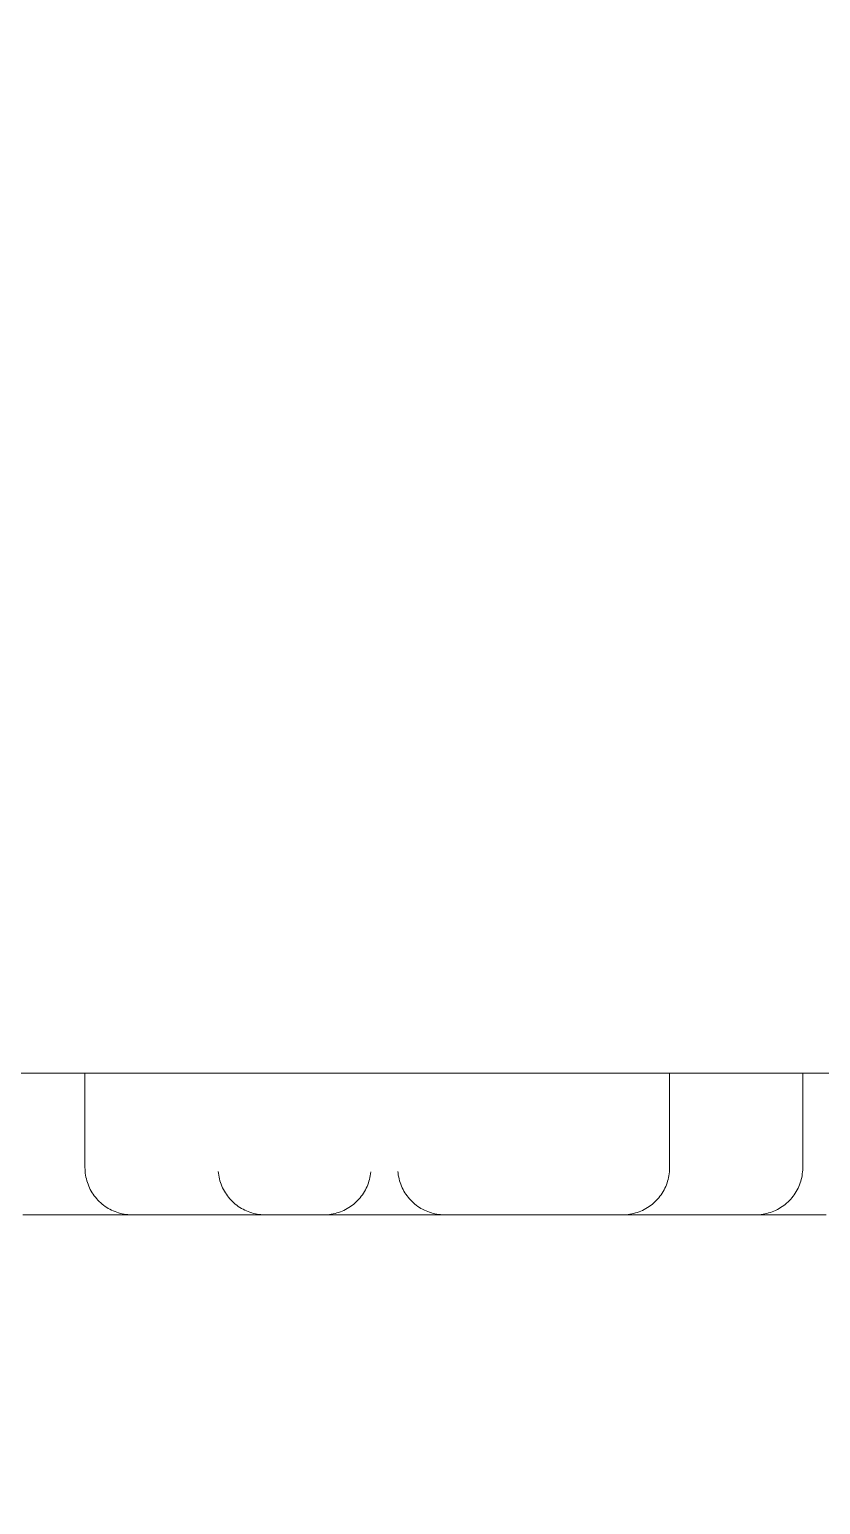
# Model space of a CAD drawing. Header units: metres. Extents: x 13415 to 21618, y 7657 to 10396.
# Drawn here: x 20241.494 to 20243.172, y 8014.333 to 8017.46 of the extents above; entities that cross this region are included whole.
import ezdxf

# ---------------------------------------------------------------- set-up
doc = ezdxf.new("R2010")
doc.units = ezdxf.units.M
doc.header["$LTSCALE"] = 0.2
doc.layers.add('02', color=2, linetype='Continuous')
doc.layers.add('A-GENM', color=2, linetype='Continuous', lineweight=9)

# ---------------------------------------------------------------- blocks, each defined once
blk = doc.blocks.new('chuv')
at = {"layer": 'A-GENM'}
for p, q in [((19987.4403, 7552.5926), (19988.2692, 7552.5926)), ((19987.7909, 7552.5926), (19987.7909, 7552.3926)), ((19987.7909, 7552.5926), (19987.7913, 7552.5926)), ((19988.0733, 7552.5926), (19988.0733, 7552.3926)), ((19988.0733, 7552.5926), (19989.0577, 7552.5926)), ((19989.0541, 7552.5926), (19989.8284, 7552.5926)), ((19989.0577, 7552.5926), (19989.1949, 7552.5926)), ((19989.3133, 7552.3926), (19989.3133, 7552.5926))]:
    blk.add_line(p, q, dxfattribs=at)
at = {"layer": 'A-GENM', "flags": 128}
for points in [[(19980.627, 7552.5926), (19981.4587, 7552.5926), (19982.2892, 7552.5926), (19983.117, 7552.5926), (19983.9408, 7552.5926), (19984.7593, 7552.5926), (19985.5712, 7552.5926), (19986.3752, 7552.5926), (19987.1699, 7552.5926), (19987.9543, 7552.5926), (19988.7269, 7552.5926), (19989.4865, 7552.5926), (19990.232, 7552.5926), (19990.9621, 7552.5926), (19991.6756, 7552.5926), (19992.3715, 7552.5926), (19993.0486, 7552.5926)], [(19987.8909, 7552.2926), (19987.8869, 7552.2926), (19987.8829, 7552.2929), (19987.8789, 7552.2933), (19987.875, 7552.2938), (19987.871, 7552.2946), (19987.8671, 7552.2954), (19987.8633, 7552.2965), (19987.8595, 7552.2976), (19987.8557, 7552.299), (19987.852, 7552.3005), (19987.8483, 7552.3021), (19987.8447, 7552.3039), (19987.8412, 7552.3058), (19987.8378, 7552.3078), (19987.8344, 7552.31), (19987.8312, 7552.3124), (19987.828, 7552.3148), (19987.825, 7552.3174), (19987.822, 7552.3201), (19987.8192, 7552.3229), (19987.8164, 7552.3258), (19987.8138, 7552.3289), (19987.8113, 7552.332), (19987.809, 7552.3352), (19987.8068, 7552.3385), (19987.8047, 7552.3419), (19987.8027, 7552.3454), (19987.8009, 7552.349), (19987.7992, 7552.3526), (19987.7977, 7552.3563), (19987.7963, 7552.3601), (19987.7951, 7552.3639), (19987.794, 7552.3678), (19987.7931, 7552.3716), (19987.7924, 7552.3756), (19987.7918, 7552.3795), (19987.7913, 7552.3835), (19987.791, 7552.3875), (19987.7909, 7552.3915), (19987.7909, 7552.3926)], [(19988.1733, 7552.2926), (19988.1693, 7552.2926), (19988.1653, 7552.2929), (19988.1613, 7552.2933), (19988.1573, 7552.2938), (19988.1534, 7552.2946), (19988.1495, 7552.2954), (19988.1456, 7552.2965), (19988.1418, 7552.2976), (19988.138, 7552.299), (19988.1343, 7552.3005), (19988.1307, 7552.3021), (19988.1271, 7552.3039), (19988.1236, 7552.3058), (19988.1202, 7552.3078), (19988.1168, 7552.31), (19988.1136, 7552.3124), (19988.1104, 7552.3148), (19988.1073, 7552.3174), (19988.1044, 7552.3201), (19988.1015, 7552.3229), (19988.0988, 7552.3258), (19988.0962, 7552.3289), (19988.0937, 7552.332), (19988.0914, 7552.3352), (19988.0891, 7552.3385), (19988.087, 7552.3419), (19988.0851, 7552.3454), (19988.0833, 7552.349), (19988.0816, 7552.3526), (19988.0801, 7552.3563), (19988.0787, 7552.3601), (19988.0775, 7552.3639), (19988.0764, 7552.3678), (19988.0755, 7552.3716), (19988.0747, 7552.3756), (19988.0741, 7552.3795), (19988.0737, 7552.3835), (19988.0734, 7552.3875), (19988.0733, 7552.3915), (19988.0733, 7552.3926)], [(19988.1733, 7552.2926), (19988.1693, 7552.2926), (19988.1653, 7552.2929), (19988.1613, 7552.2933), (19988.1573, 7552.2938), (19988.1534, 7552.2946), (19988.1495, 7552.2954), (19988.1456, 7552.2965), (19988.1418, 7552.2976), (19988.138, 7552.299), (19988.1343, 7552.3005), (19988.1307, 7552.3021), (19988.1271, 7552.3039), (19988.1236, 7552.3058), (19988.1202, 7552.3078), (19988.1168, 7552.31), (19988.1136, 7552.3124), (19988.1104, 7552.3148), (19988.1073, 7552.3174), (19988.1044, 7552.3201), (19988.1015, 7552.3229), (19988.0988, 7552.3258), (19988.0962, 7552.3289), (19988.0937, 7552.332), (19988.0914, 7552.3352), (19988.0891, 7552.3385), (19988.087, 7552.3419), (19988.0851, 7552.3454), (19988.0833, 7552.349), (19988.0816, 7552.3526), (19988.0801, 7552.3563), (19988.0787, 7552.3601), (19988.0775, 7552.3639), (19988.0764, 7552.3678), (19988.0755, 7552.3716), (19988.0747, 7552.3756), (19988.0741, 7552.3795), (19988.0737, 7552.3835)], [(19988.6496, 7552.3846), (19988.6492, 7552.3806), (19988.6487, 7552.3766), (19988.6479, 7552.3727), (19988.6471, 7552.3688), (19988.646, 7552.3649), (19988.6449, 7552.3611), (19988.6435, 7552.3573), (19988.642, 7552.3536), (19988.6404, 7552.35), (19988.6386, 7552.3464), (19988.6367, 7552.3429), (19988.6347, 7552.3394), (19988.6325, 7552.3361), (19988.6301, 7552.3328), (19988.6277, 7552.3297), (19988.6251, 7552.3266), (19988.6224, 7552.3237), (19988.6196, 7552.3208), (19988.6167, 7552.3181), (19988.6136, 7552.3155), (19988.6105, 7552.313), (19988.6073, 7552.3106), (19988.604, 7552.3084), (19988.6006, 7552.3063), (19988.5971, 7552.3044), (19988.5935, 7552.3026), (19988.5899, 7552.3009), (19988.5862, 7552.2994), (19988.5824, 7552.298), (19988.5786, 7552.2968), (19988.5748, 7552.2957), (19988.5709, 7552.2948), (19988.5669, 7552.294), (19988.563, 7552.2934), (19988.559, 7552.293), (19988.555, 7552.2927), (19988.551, 7552.2926), (19988.5499, 7552.2926)], [(19988.6496, 7552.3846), (19988.6492, 7552.3806), (19988.6487, 7552.3766), (19988.6479, 7552.3727), (19988.6471, 7552.3688), (19988.646, 7552.3649), (19988.6449, 7552.3611), (19988.6435, 7552.3573), (19988.642, 7552.3536), (19988.6404, 7552.35), (19988.6386, 7552.3464), (19988.6367, 7552.3429), (19988.6347, 7552.3394), (19988.6325, 7552.3361), (19988.6301, 7552.3328), (19988.6277, 7552.3297), (19988.6251, 7552.3266), (19988.6224, 7552.3237), (19988.6196, 7552.3208), (19988.6167, 7552.3181), (19988.6136, 7552.3155), (19988.6105, 7552.313), (19988.6073, 7552.3106), (19988.604, 7552.3084), (19988.6006, 7552.3063), (19988.5971, 7552.3044), (19988.5935, 7552.3026), (19988.5899, 7552.3009), (19988.5862, 7552.2994), (19988.5824, 7552.298), (19988.5786, 7552.2968), (19988.5748, 7552.2957), (19988.5709, 7552.2948), (19988.5669, 7552.294), (19988.563, 7552.2934), (19988.559, 7552.293), (19988.555, 7552.2927), (19988.551, 7552.2926), (19988.5499, 7552.2926)], [(19988.8068, 7552.2926), (19988.8028, 7552.2926), (19988.7988, 7552.2929), (19988.7948, 7552.2933), (19988.7909, 7552.2938), (19988.7869, 7552.2946), (19988.783, 7552.2954), (19988.7792, 7552.2965), (19988.7753, 7552.2976), (19988.7716, 7552.299), (19988.7679, 7552.3005), (19988.7642, 7552.3021), (19988.7606, 7552.3039), (19988.7571, 7552.3058), (19988.7537, 7552.3078), (19988.7503, 7552.31), (19988.7471, 7552.3124), (19988.7439, 7552.3148), (19988.7409, 7552.3174), (19988.7379, 7552.3201), (19988.7351, 7552.3229), (19988.7323, 7552.3258), (19988.7297, 7552.3289), (19988.7272, 7552.332), (19988.7249, 7552.3352), (19988.7226, 7552.3385), (19988.7206, 7552.3419), (19988.7186, 7552.3454), (19988.7168, 7552.349), (19988.7151, 7552.3526), (19988.7136, 7552.3563), (19988.7122, 7552.3601), (19988.711, 7552.3639), (19988.7099, 7552.3678), (19988.709, 7552.3716), (19988.7083, 7552.3756), (19988.7076, 7552.3795), (19988.7072, 7552.3835)], [(19988.8068, 7552.2926), (19988.8028, 7552.2926), (19988.7988, 7552.2929), (19988.7948, 7552.2933), (19988.7909, 7552.2938), (19988.7869, 7552.2946), (19988.783, 7552.2954), (19988.7792, 7552.2965), (19988.7753, 7552.2976), (19988.7716, 7552.299), (19988.7679, 7552.3005), (19988.7642, 7552.3021), (19988.7606, 7552.3039), (19988.7571, 7552.3058), (19988.7537, 7552.3078), (19988.7503, 7552.31), (19988.7471, 7552.3124), (19988.7439, 7552.3148), (19988.7409, 7552.3174), (19988.7379, 7552.3201), (19988.7351, 7552.3229), (19988.7323, 7552.3258), (19988.7297, 7552.3289), (19988.7272, 7552.332), (19988.7249, 7552.3352), (19988.7226, 7552.3385), (19988.7206, 7552.3419), (19988.7186, 7552.3454), (19988.7168, 7552.349), (19988.7151, 7552.3526), (19988.7136, 7552.3563), (19988.7122, 7552.3601), (19988.711, 7552.3639), (19988.7099, 7552.3678), (19988.709, 7552.3716), (19988.7083, 7552.3756), (19988.7076, 7552.3795), (19988.7072, 7552.3835)], [(19989.0306, 7552.3846), (19989.0302, 7552.3806), (19989.0296, 7552.3766), (19989.0289, 7552.3727), (19989.028, 7552.3688), (19989.027, 7552.3649), (19989.0258, 7552.3611), (19989.0245, 7552.3573), (19989.023, 7552.3536), (19989.0214, 7552.35), (19989.0196, 7552.3464), (19989.0177, 7552.3429), (19989.0156, 7552.3394), (19989.0134, 7552.3361), (19989.0111, 7552.3328), (19989.0087, 7552.3297), (19989.0061, 7552.3266), (19989.0034, 7552.3237), (19989.0006, 7552.3208), (19988.9977, 7552.3181), (19988.9946, 7552.3155), (19988.9915, 7552.313), (19988.9883, 7552.3106), (19988.9849, 7552.3084), (19988.9815, 7552.3063), (19988.978, 7552.3044), (19988.9745, 7552.3026), (19988.9708, 7552.3009), (19988.9671, 7552.2994), (19988.9634, 7552.298), (19988.9596, 7552.2968), (19988.9557, 7552.2957), (19988.9518, 7552.2948), (19988.9479, 7552.294), (19988.9439, 7552.2934), (19988.94, 7552.293), (19988.936, 7552.2927), (19988.932, 7552.2926), (19988.9309, 7552.2926)], [(19989.3133, 7552.3926), (19989.3132, 7552.3886), (19989.313, 7552.3846), (19989.3126, 7552.3806), (19989.312, 7552.3766), (19989.3113, 7552.3727), (19989.3104, 7552.3688), (19989.3094, 7552.3649), (19989.3082, 7552.3611), (19989.3069, 7552.3573), (19989.3054, 7552.3536), (19989.3037, 7552.35), (19989.302, 7552.3464), (19989.3001, 7552.3429), (19989.298, 7552.3394), (19989.2958, 7552.3361), (19989.2935, 7552.3328), (19989.291, 7552.3297), (19989.2885, 7552.3266), (19989.2858, 7552.3237), (19989.2829, 7552.3208), (19989.28, 7552.3181), (19989.277, 7552.3155), (19989.2739, 7552.313), (19989.2706, 7552.3106), (19989.2673, 7552.3084), (19989.2639, 7552.3063), (19989.2604, 7552.3044), (19989.2568, 7552.3026), (19989.2532, 7552.3009), (19989.2495, 7552.2994), (19989.2457, 7552.298), (19989.2419, 7552.2968), (19989.2381, 7552.2957), (19989.2342, 7552.2948), (19989.2303, 7552.294), (19989.2263, 7552.2934), (19989.2223, 7552.293), (19989.2183, 7552.2927), (19989.2143, 7552.2926), (19989.2133, 7552.2926)], [(19989.313, 7552.3846), (19989.3126, 7552.3806), (19989.312, 7552.3766), (19989.3113, 7552.3727), (19989.3104, 7552.3688), (19989.3094, 7552.3649), (19989.3082, 7552.3611), (19989.3069, 7552.3573), (19989.3054, 7552.3536), (19989.3037, 7552.35), (19989.302, 7552.3464), (19989.3001, 7552.3429), (19989.298, 7552.3394), (19989.2958, 7552.3361), (19989.2935, 7552.3328), (19989.291, 7552.3297), (19989.2885, 7552.3266), (19989.2858, 7552.3237), (19989.2829, 7552.3208), (19989.28, 7552.3181), (19989.277, 7552.3155), (19989.2739, 7552.313), (19989.2706, 7552.3106), (19989.2673, 7552.3084), (19989.2639, 7552.3063), (19989.2604, 7552.3044), (19989.2568, 7552.3026), (19989.2532, 7552.3009), (19989.2495, 7552.2994), (19989.2457, 7552.298), (19989.2419, 7552.2968), (19989.2381, 7552.2957), (19989.2342, 7552.2948), (19989.2303, 7552.294), (19989.2263, 7552.2934), (19989.2223, 7552.293), (19989.2183, 7552.2927), (19989.2143, 7552.2926), (19989.2133, 7552.2926)], [(19987.749, 7552.2926), (19987.7667, 7552.2926), (19987.7848, 7552.2926), (19987.8034, 7552.2926), (19987.8223, 7552.2926), (19987.8415, 7552.2926), (19987.861, 7552.2926), (19987.8808, 7552.2926), (19987.9009, 7552.2926), (19987.9211, 7552.2926), (19987.9416, 7552.2926), (19987.9621, 7552.2926), (19987.9828, 7552.2926), (19988.0035, 7552.2926), (19988.0243, 7552.2926), (19988.0451, 7552.2926), (19988.0659, 7552.2926), (19988.0866, 7552.2926), (19988.1072, 7552.2926), (19988.1277, 7552.2926), (19988.1481, 7552.2926), (19988.1682, 7552.2926), (19988.1882, 7552.2926), (19988.2079, 7552.2926), (19988.2272, 7552.2926), (19988.2463, 7552.2926), (19988.2651, 7552.2926), (19988.2834, 7552.2926), (19988.3014, 7552.2926), (19988.3189, 7552.2926), (19988.336, 7552.2926), (19988.3525, 7552.2926), (19988.3686, 7552.2926), (19988.3841, 7552.2926), (19988.399, 7552.2926), (19988.4134, 7552.2926), (19988.4271, 7552.2926), (19988.4402, 7552.2926), (19988.4527, 7552.2926), (19988.4644, 7552.2926), (19988.4755, 7552.2926), (19988.4859, 7552.2926), (19988.4955, 7552.2926), (19988.5044, 7552.2926), (19988.5125, 7552.2926), (19988.5199, 7552.2926), (19988.5245, 7552.2926)], [(19988.5245, 7552.2926), (19988.5177, 7552.2926), (19988.5101, 7552.2926), (19988.5017, 7552.2926), (19988.4926, 7552.2926), (19988.4827, 7552.2926), (19988.4721, 7552.2926), (19988.4608, 7552.2926), (19988.4488, 7552.2926), (19988.4362, 7552.2926), (19988.4229, 7552.2926), (19988.4089, 7552.2926), (19988.3944, 7552.2926), (19988.3793, 7552.2926), (19988.3636, 7552.2926), (19988.3474, 7552.2926), (19988.3306, 7552.2926), (19988.3134, 7552.2926), (19988.2958, 7552.2926), (19988.2777, 7552.2926), (19988.2592, 7552.2926), (19988.2404, 7552.2926), (19988.2212, 7552.2926), (19988.2017, 7552.2926), (19988.1819, 7552.2926), (19988.1619, 7552.2926), (19988.1417, 7552.2926), (19988.1213, 7552.2926), (19988.1008, 7552.2926), (19988.0801, 7552.2926), (19988.0594, 7552.2926), (19988.0386, 7552.2926), (19988.0178, 7552.2926), (19987.997, 7552.2926), (19987.9763, 7552.2926), (19987.9556, 7552.2926), (19987.9351, 7552.2926), (19987.9147, 7552.2926), (19987.8946, 7552.2926), (19987.8746, 7552.2926), (19987.8549, 7552.2926), (19987.8354, 7552.2926), (19987.8163, 7552.2926), (19987.7975, 7552.2926), (19987.7791, 7552.2926), (19987.7611, 7552.2926), (19987.7435, 7552.2926)], [(19987.7464, 7552.2926), (19987.7641, 7552.2926), (19987.7822, 7552.2926), (19987.8006, 7552.2926), (19987.8195, 7552.2926), (19987.8387, 7552.2926), (19987.8582, 7552.2926), (19987.8779, 7552.2926), (19987.8979, 7552.2926), (19987.9182, 7552.2926), (19987.9386, 7552.2926), (19987.9591, 7552.2926), (19987.9798, 7552.2926), (19988.0005, 7552.2926), (19988.0213, 7552.2926), (19988.0421, 7552.2926), (19988.0629, 7552.2926), (19988.0836, 7552.2926), (19988.1042, 7552.2926), (19988.1247, 7552.2926), (19988.1451, 7552.2926), (19988.1653, 7552.2926), (19988.1853, 7552.2926), (19988.205, 7552.2926), (19988.2244, 7552.2926), (19988.2436, 7552.2926), (19988.2624, 7552.2926), (19988.2808, 7552.2926), (19988.2988, 7552.2926), (19988.3164, 7552.2926), (19988.3335, 7552.2926), (19988.3501, 7552.2926), (19988.3663, 7552.2926), (19988.3819, 7552.2926), (19988.3969, 7552.2926), (19988.4113, 7552.2926), (19988.4252, 7552.2926), (19988.4383, 7552.2926), (19988.4509, 7552.2926), (19988.4628, 7552.2926), (19988.4739, 7552.2926), (19988.4844, 7552.2926), (19988.4942, 7552.2926), (19988.5032, 7552.2926), (19988.5114, 7552.2926), (19988.5189, 7552.2926), (19988.5256, 7552.2926), (19988.5314, 7552.2926), (19988.5365, 7552.2926), (19988.5408, 7552.2926), (19988.5443, 7552.2926), (19988.5469, 7552.2926), (19988.5488, 7552.2926), (19988.5497, 7552.2926)], [(19988.5499, 7552.2926), (19988.5495, 7552.2926), (19988.5483, 7552.2926), (19988.5462, 7552.2926), (19988.5433, 7552.2926), (19988.5396, 7552.2926), (19988.535, 7552.2926), (19988.5297, 7552.2926), (19988.5235, 7552.2926), (19988.5166, 7552.2926), (19988.5089, 7552.2926), (19988.5004, 7552.2926), (19988.4912, 7552.2926), (19988.4812, 7552.2926), (19988.4705, 7552.2926), (19988.4591, 7552.2926), (19988.447, 7552.2926), (19988.4343, 7552.2926), (19988.4209, 7552.2926), (19988.4068, 7552.2926), (19988.3922, 7552.2926), (19988.377, 7552.2926), (19988.3613, 7552.2926), (19988.345, 7552.2926), (19988.3282, 7552.2926), (19988.3109, 7552.2926), (19988.2932, 7552.2926), (19988.275, 7552.2926), (19988.2565, 7552.2926), (19988.2376, 7552.2926), (19988.2184, 7552.2926), (19988.1988, 7552.2926), (19988.179, 7552.2926), (19988.159, 7552.2926), (19988.1387, 7552.2926), (19988.1183, 7552.2926), (19988.0978, 7552.2926), (19988.0771, 7552.2926), (19988.0563, 7552.2926), (19988.0355, 7552.2926), (19988.0147, 7552.2926), (19987.994, 7552.2926), (19987.9733, 7552.2926), (19987.9526, 7552.2926), (19987.9321, 7552.2926), (19987.9118, 7552.2926), (19987.8916, 7552.2926), (19987.8717, 7552.2926), (19987.852, 7552.2926), (19987.8326, 7552.2926), (19987.8135, 7552.2926), (19987.7948, 7552.2926), (19987.7764, 7552.2926), (19987.7585, 7552.2926), (19987.741, 7552.2926)], [(19987.8909, 7552.2926), (19987.8913, 7552.2926), (19987.8926, 7552.2926), (19987.8946, 7552.2926), (19987.8975, 7552.2926), (19987.9013, 7552.2926), (19987.9058, 7552.2926), (19987.9112, 7552.2926), (19987.9173, 7552.2926), (19987.9242, 7552.2926), (19987.932, 7552.2926), (19987.9404, 7552.2926), (19987.9497, 7552.2926), (19987.9596, 7552.2926), (19987.9703, 7552.2926), (19987.9817, 7552.2926), (19987.9938, 7552.2926), (19988.0066, 7552.2926), (19988.02, 7552.2926), (19988.034, 7552.2926), (19988.0486, 7552.2926), (19988.0638, 7552.2926), (19988.0796, 7552.2926), (19988.0959, 7552.2926), (19988.1127, 7552.2926), (19988.1299, 7552.2926), (19988.1477, 7552.2926), (19988.1658, 7552.2926), (19988.1844, 7552.2926), (19988.2033, 7552.2926), (19988.2225, 7552.2926), (19988.242, 7552.2926), (19988.2618, 7552.2926), (19988.2819, 7552.2926), (19988.3021, 7552.2926), (19988.3225, 7552.2926), (19988.3431, 7552.2926), (19988.3638, 7552.2926), (19988.3845, 7552.2926), (19988.4053, 7552.2926), (19988.4261, 7552.2926), (19988.4469, 7552.2926), (19988.4676, 7552.2926), (19988.4882, 7552.2926), (19988.5087, 7552.2926), (19988.5291, 7552.2926), (19988.5492, 7552.2926), (19988.5691, 7552.2926), (19988.5888, 7552.2926), (19988.6082, 7552.2926), (19988.6273, 7552.2926), (19988.646, 7552.2926), (19988.6644, 7552.2926), (19988.6824, 7552.2926), (19988.6999, 7552.2926), (19988.7169, 7552.2926), (19988.7335, 7552.2926), (19988.7495, 7552.2926), (19988.7651, 7552.2926), (19988.78, 7552.2926), (19988.7944, 7552.2926), (19988.8081, 7552.2926), (19988.8212, 7552.2926), (19988.8336, 7552.2926), (19988.8454, 7552.2926), (19988.8565, 7552.2926), (19988.8669, 7552.2926), (19988.8765, 7552.2926), (19988.8854, 7552.2926), (19988.8935, 7552.2926), (19988.9009, 7552.2926), (19988.9074, 7552.2926), (19988.9132, 7552.2926), (19988.9182, 7552.2926), (19988.9224, 7552.2926), (19988.9257, 7552.2926), (19988.9282, 7552.2926), (19988.9299, 7552.2926), (19988.9308, 7552.2926)], [(19988.9309, 7552.2926), (19988.9305, 7552.2926), (19988.9292, 7552.2926), (19988.9272, 7552.2926), (19988.9243, 7552.2926), (19988.9205, 7552.2926), (19988.916, 7552.2926), (19988.9107, 7552.2926), (19988.9045, 7552.2926), (19988.8976, 7552.2926), (19988.8899, 7552.2926), (19988.8814, 7552.2926), (19988.8721, 7552.2926), (19988.8622, 7552.2926), (19988.8515, 7552.2926), (19988.8401, 7552.2926), (19988.828, 7552.2926), (19988.8152, 7552.2926), (19988.8018, 7552.2926), (19988.7878, 7552.2926), (19988.7732, 7552.2926), (19988.758, 7552.2926), (19988.7422, 7552.2926), (19988.7259, 7552.2926), (19988.7091, 7552.2926), (19988.6919, 7552.2926), (19988.6741, 7552.2926), (19988.656, 7552.2926), (19988.6375, 7552.2926), (19988.6186, 7552.2926), (19988.5993, 7552.2926), (19988.5798, 7552.2926), (19988.56, 7552.2926), (19988.54, 7552.2926), (19988.5197, 7552.2926), (19988.4993, 7552.2926), (19988.4787, 7552.2926), (19988.4581, 7552.2926), (19988.4373, 7552.2926), (19988.4165, 7552.2926), (19988.3957, 7552.2926), (19988.3749, 7552.2926), (19988.3542, 7552.2926), (19988.3336, 7552.2926), (19988.3131, 7552.2926), (19988.2928, 7552.2926), (19988.2726, 7552.2926), (19988.2527, 7552.2926), (19988.233, 7552.2926), (19988.2136, 7552.2926), (19988.1945, 7552.2926), (19988.1758, 7552.2926), (19988.1574, 7552.2926), (19988.1395, 7552.2926), (19988.1219, 7552.2926), (19988.1049, 7552.2926), (19988.0883, 7552.2926), (19988.0723, 7552.2926), (19988.0568, 7552.2926), (19988.0418, 7552.2926), (19988.0275, 7552.2926), (19988.0137, 7552.2926), (19988.0006, 7552.2926), (19987.9882, 7552.2926), (19987.9764, 7552.2926), (19987.9653, 7552.2926), (19987.955, 7552.2926), (19987.9453, 7552.2926), (19987.9364, 7552.2926), (19987.9283, 7552.2926), (19987.921, 7552.2926), (19987.9144, 7552.2926), (19987.9086, 7552.2926), (19987.9036, 7552.2926), (19987.8995, 7552.2926), (19987.8961, 7552.2926), (19987.8936, 7552.2926), (19987.8919, 7552.2926), (19987.891, 7552.2926)], [(19988.9989, 7552.2926), (19988.9819, 7552.2926), (19988.9643, 7552.2926), (19988.9464, 7552.2926), (19988.928, 7552.2926), (19988.9092, 7552.2926), (19988.8902, 7552.2926), (19988.8708, 7552.2926), (19988.8511, 7552.2926), (19988.8311, 7552.2926), (19988.811, 7552.2926), (19988.7906, 7552.2926), (19988.7701, 7552.2926), (19988.7495, 7552.2926), (19988.7288, 7552.2926), (19988.708, 7552.2926), (19988.6872, 7552.2926), (19988.6664, 7552.2926), (19988.6457, 7552.2926), (19988.625, 7552.2926), (19988.6044, 7552.2926), (19988.584, 7552.2926), (19988.5638, 7552.2926), (19988.5437, 7552.2926), (19988.5239, 7552.2926), (19988.5044, 7552.2926), (19988.4852, 7552.2926), (19988.4663, 7552.2926), (19988.4478, 7552.2926), (19988.4296, 7552.2926), (19988.4119, 7552.2926), (19988.3947, 7552.2926), (19988.3779, 7552.2926), (19988.3616, 7552.2926), (19988.3458, 7552.2926), (19988.3307, 7552.2926), (19988.316, 7552.2926), (19988.302, 7552.2926), (19988.2886, 7552.2926), (19988.2759, 7552.2926), (19988.2638, 7552.2926), (19988.2525, 7552.2926), (19988.2418, 7552.2926), (19988.2318, 7552.2926), (19988.2226, 7552.2926), (19988.2141, 7552.2926), (19988.2064, 7552.2926), (19988.1995, 7552.2926), (19988.1934, 7552.2926), (19988.1881, 7552.2926), (19988.1835, 7552.2926), (19988.1798, 7552.2926), (19988.177, 7552.2926), (19988.1749, 7552.2926), (19988.1737, 7552.2926), (19988.1733, 7552.2926)], [(19988.1733, 7552.2926), (19988.1737, 7552.2926), (19988.1749, 7552.2926), (19988.177, 7552.2926), (19988.1799, 7552.2926), (19988.1836, 7552.2926), (19988.1882, 7552.2926), (19988.1935, 7552.2926), (19988.1997, 7552.2926), (19988.2066, 7552.2926), (19988.2143, 7552.2926), (19988.2228, 7552.2926), (19988.232, 7552.2926), (19988.242, 7552.2926), (19988.2527, 7552.2926), (19988.2641, 7552.2926), (19988.2762, 7552.2926), (19988.2889, 7552.2926), (19988.3023, 7552.2926), (19988.3164, 7552.2926), (19988.331, 7552.2926), (19988.3462, 7552.2926), (19988.362, 7552.2926), (19988.3782, 7552.2926), (19988.3876, 7552.2926)], [(19988.1733, 7552.2926), (19988.1737, 7552.2926), (19988.1749, 7552.2926), (19988.177, 7552.2926), (19988.1799, 7552.2926), (19988.1836, 7552.2926), (19988.1882, 7552.2926), (19988.1935, 7552.2926), (19988.1997, 7552.2926), (19988.2066, 7552.2926), (19988.2143, 7552.2926), (19988.2228, 7552.2926), (19988.232, 7552.2926), (19988.242, 7552.2926), (19988.2527, 7552.2926), (19988.2641, 7552.2926), (19988.2762, 7552.2926), (19988.2889, 7552.2926), (19988.3023, 7552.2926), (19988.3164, 7552.2926), (19988.331, 7552.2926), (19988.3462, 7552.2926), (19988.362, 7552.2926), (19988.3782, 7552.2926), (19988.395, 7552.2926), (19988.4123, 7552.2926), (19988.43, 7552.2926), (19988.4482, 7552.2926), (19988.4667, 7552.2926), (19988.4856, 7552.2926), (19988.5048, 7552.2926), (19988.5244, 7552.2926), (19988.5442, 7552.2926), (19988.5642, 7552.2926), (19988.5845, 7552.2926), (19988.6049, 7552.2926), (19988.6254, 7552.2926), (19988.6461, 7552.2926), (19988.6669, 7552.2926), (19988.6877, 7552.2926), (19988.7085, 7552.2926), (19988.7292, 7552.2926), (19988.7499, 7552.2926), (19988.7706, 7552.2926), (19988.7911, 7552.2926), (19988.8114, 7552.2926), (19988.8316, 7552.2926), (19988.8515, 7552.2926), (19988.8712, 7552.2926), (19988.8906, 7552.2926), (19988.9097, 7552.2926), (19988.9284, 7552.2926), (19988.9468, 7552.2926), (19988.9647, 7552.2926), (19988.9822, 7552.2926), (19988.9989, 7552.2926)], [(19988.3876, 7552.2926), (19988.371, 7552.2926), (19988.355, 7552.2926), (19988.3395, 7552.2926), (19988.3245, 7552.2926), (19988.3101, 7552.2926), (19988.2964, 7552.2926), (19988.2833, 7552.2926), (19988.2708, 7552.2926), (19988.259, 7552.2926), (19988.2479, 7552.2926), (19988.2375, 7552.2926), (19988.2279, 7552.2926), (19988.219, 7552.2926), (19988.2108, 7552.2926), (19988.2035, 7552.2926), (19988.1969, 7552.2926), (19988.1911, 7552.2926), (19988.1861, 7552.2926), (19988.1819, 7552.2926), (19988.1785, 7552.2926), (19988.176, 7552.2926), (19988.1743, 7552.2926), (19988.1734, 7552.2926)], [(19988.3876, 7552.2926), (19988.4047, 7552.2926), (19988.4222, 7552.2926), (19988.4402, 7552.2926), (19988.4585, 7552.2926), (19988.4773, 7552.2926), (19988.4964, 7552.2926), (19988.5158, 7552.2926), (19988.5355, 7552.2926), (19988.5554, 7552.2926), (19988.5756, 7552.2926), (19988.5959, 7552.2926), (19988.6164, 7552.2926), (19988.6371, 7552.2926), (19988.6578, 7552.2926), (19988.6785, 7552.2926), (19988.6993, 7552.2926), (19988.7201, 7552.2926), (19988.7409, 7552.2926), (19988.7615, 7552.2926), (19988.7821, 7552.2926), (19988.8025, 7552.2926), (19988.8228, 7552.2926), (19988.8428, 7552.2926), (19988.8626, 7552.2926), (19988.8821, 7552.2926), (19988.9013, 7552.2926), (19988.9202, 7552.2926), (19988.9388, 7552.2926), (19988.9569, 7552.2926), (19988.9746, 7552.2926), (19988.9919, 7552.2926), (19989.0087, 7552.2926), (19989.0249, 7552.2926), (19989.0407, 7552.2926), (19989.0559, 7552.2926), (19989.0705, 7552.2926), (19989.0845, 7552.2926), (19989.0979, 7552.2926), (19989.1106, 7552.2926), (19989.1227, 7552.2926), (19989.1341, 7552.2926), (19989.1448, 7552.2926), (19989.1547, 7552.2926), (19989.1639, 7552.2926), (19989.1724, 7552.2926), (19989.1801, 7552.2926), (19989.187, 7552.2926), (19989.1931, 7552.2926), (19989.1985, 7552.2926), (19989.203, 7552.2926), (19989.2067, 7552.2926), (19989.2096, 7552.2926), (19989.2116, 7552.2926), (19989.2129, 7552.2926), (19989.2133, 7552.2926)], [(19989.2133, 7552.2926), (19989.2129, 7552.2926), (19989.2116, 7552.2926), (19989.2095, 7552.2926), (19989.2066, 7552.2926), (19989.2029, 7552.2926), (19989.1984, 7552.2926), (19989.193, 7552.2926), (19989.1869, 7552.2926), (19989.1799, 7552.2926), (19989.1722, 7552.2926), (19989.1637, 7552.2926), (19989.1545, 7552.2926), (19989.1445, 7552.2926), (19989.1338, 7552.2926), (19989.1224, 7552.2926), (19989.1104, 7552.2926), (19989.0976, 7552.2926), (19989.0842, 7552.2926), (19989.0702, 7552.2926), (19989.0556, 7552.2926), (19989.0404, 7552.2926), (19989.0246, 7552.2926), (19989.0083, 7552.2926), (19988.9915, 7552.2926), (19988.9742, 7552.2926), (19988.9565, 7552.2926), (19988.9384, 7552.2926), (19988.9198, 7552.2926), (19988.9009, 7552.2926), (19988.8817, 7552.2926), (19988.8622, 7552.2926), (19988.8424, 7552.2926), (19988.8223, 7552.2926), (19988.8021, 7552.2926), (19988.7817, 7552.2926), (19988.7611, 7552.2926), (19988.7404, 7552.2926), (19988.7197, 7552.2926), (19988.6989, 7552.2926), (19988.6781, 7552.2926), (19988.6573, 7552.2926), (19988.6366, 7552.2926), (19988.616, 7552.2926), (19988.5955, 7552.2926), (19988.5751, 7552.2926), (19988.555, 7552.2926), (19988.535, 7552.2926), (19988.5154, 7552.2926), (19988.496, 7552.2926), (19988.4769, 7552.2926), (19988.4581, 7552.2926), (19988.4398, 7552.2926), (19988.4218, 7552.2926), (19988.4043, 7552.2926), (19988.3876, 7552.2926)], [(19988.5499, 7552.2926), (19988.5495, 7552.2926), (19988.5483, 7552.2926), (19988.5462, 7552.2926), (19988.5433, 7552.2926), (19988.5396, 7552.2926), (19988.535, 7552.2926), (19988.5297, 7552.2926), (19988.5245, 7552.2926)], [(19988.5245, 7552.2926), (19988.5305, 7552.2926), (19988.5357, 7552.2926), (19988.5402, 7552.2926), (19988.5438, 7552.2926), (19988.5465, 7552.2926), (19988.5485, 7552.2926), (19988.5496, 7552.2926)], [(19988.8068, 7552.2926), (19988.8072, 7552.2926), (19988.8085, 7552.2926), (19988.8105, 7552.2926), (19988.8134, 7552.2926), (19988.8172, 7552.2926), (19988.8217, 7552.2926), (19988.827, 7552.2926), (19988.8332, 7552.2926), (19988.8401, 7552.2926), (19988.8478, 7552.2926), (19988.8563, 7552.2926), (19988.8656, 7552.2926), (19988.8755, 7552.2926), (19988.8862, 7552.2926), (19988.8976, 7552.2926), (19988.9061, 7552.2926)], [(19988.8068, 7552.2926), (19988.8072, 7552.2926), (19988.8085, 7552.2926), (19988.8105, 7552.2926), (19988.8134, 7552.2926), (19988.8172, 7552.2926), (19988.8217, 7552.2926), (19988.827, 7552.2926), (19988.8332, 7552.2926), (19988.8401, 7552.2926), (19988.8478, 7552.2926), (19988.8563, 7552.2926), (19988.8656, 7552.2926), (19988.8755, 7552.2926), (19988.8862, 7552.2926), (19988.8976, 7552.2926), (19988.9097, 7552.2926), (19988.9225, 7552.2926), (19988.9359, 7552.2926), (19988.9499, 7552.2926), (19988.9645, 7552.2926), (19988.9797, 7552.2926), (19988.9955, 7552.2926), (19989.0118, 7552.2926), (19989.0286, 7552.2926), (19989.0458, 7552.2926), (19989.0636, 7552.2926), (19989.0817, 7552.2926), (19989.1002, 7552.2926), (19989.1191, 7552.2926), (19989.1384, 7552.2926), (19989.1579, 7552.2926), (19989.1777, 7552.2926), (19989.1977, 7552.2926), (19989.218, 7552.2926), (19989.2384, 7552.2926), (19989.259, 7552.2926), (19989.2796, 7552.2926), (19989.3004, 7552.2926), (19989.3212, 7552.2926), (19989.342, 7552.2926), (19989.3628, 7552.2926), (19989.3835, 7552.2926), (19989.4041, 7552.2926), (19989.4246, 7552.2926), (19989.4449, 7552.2926)], [(19988.9061, 7552.2926), (19988.8942, 7552.2926), (19988.883, 7552.2926), (19988.8725, 7552.2926), (19988.8628, 7552.2926), (19988.8538, 7552.2926), (19988.8455, 7552.2926), (19988.838, 7552.2926), (19988.8313, 7552.2926), (19988.8254, 7552.2926), (19988.8203, 7552.2926), (19988.816, 7552.2926), (19988.8125, 7552.2926), (19988.8098, 7552.2926), (19988.808, 7552.2926), (19988.807, 7552.2926)], [(19989.4415, 7552.2926), (19989.4212, 7552.2926), (19989.4006, 7552.2926), (19989.38, 7552.2926), (19989.3593, 7552.2926), (19989.3385, 7552.2926), (19989.3177, 7552.2926), (19989.2969, 7552.2926), (19989.2762, 7552.2926), (19989.2555, 7552.2926), (19989.235, 7552.2926), (19989.2146, 7552.2926), (19989.1944, 7552.2926), (19989.1744, 7552.2926), (19989.1546, 7552.2926), (19989.1351, 7552.2926), (19989.1159, 7552.2926), (19989.0971, 7552.2926), (19989.0786, 7552.2926), (19989.0606, 7552.2926), (19989.0429, 7552.2926), (19989.0257, 7552.2926), (19989.009, 7552.2926), (19988.9928, 7552.2926), (19988.9771, 7552.2926), (19988.962, 7552.2926), (19988.9475, 7552.2926), (19988.9336, 7552.2926), (19988.9203, 7552.2926), (19988.9076, 7552.2926), (19988.8957, 7552.2926), (19988.8844, 7552.2926), (19988.8738, 7552.2926), (19988.864, 7552.2926), (19988.8548, 7552.2926), (19988.8465, 7552.2926), (19988.8389, 7552.2926), (19988.8321, 7552.2926), (19988.8261, 7552.2926), (19988.8209, 7552.2926), (19988.8165, 7552.2926), (19988.8129, 7552.2926), (19988.8101, 7552.2926), (19988.8082, 7552.2926), (19988.8071, 7552.2926)], [(19988.9061, 7552.2926), (19988.9187, 7552.2926), (19988.9319, 7552.2926), (19988.9457, 7552.2926), (19988.9602, 7552.2926), (19988.9752, 7552.2926), (19988.9908, 7552.2926), (19989.007, 7552.2926), (19989.0236, 7552.2926), (19989.0407, 7552.2926), (19989.0583, 7552.2926), (19989.0764, 7552.2926), (19989.0948, 7552.2926), (19989.1136, 7552.2926), (19989.1327, 7552.2926), (19989.1522, 7552.2926), (19989.1719, 7552.2926), (19989.1919, 7552.2926), (19989.2121, 7552.2926), (19989.2324, 7552.2926), (19989.253, 7552.2926), (19989.2736, 7552.2926), (19989.2943, 7552.2926), (19989.3151, 7552.2926), (19989.3359, 7552.2926), (19989.3567, 7552.2926), (19989.3774, 7552.2926), (19989.3981, 7552.2926), (19989.4186, 7552.2926), (19989.439, 7552.2926)], [(19989.4356, 7552.2926), (19989.4152, 7552.2926), (19989.3946, 7552.2926), (19989.3739, 7552.2926), (19989.3532, 7552.2926), (19989.3324, 7552.2926), (19989.3116, 7552.2926), (19989.2908, 7552.2926), (19989.2701, 7552.2926), (19989.2495, 7552.2926), (19989.229, 7552.2926), (19989.2087, 7552.2926), (19989.1885, 7552.2926), (19989.1686, 7552.2926), (19989.1489, 7552.2926), (19989.1295, 7552.2926), (19989.1104, 7552.2926), (19989.0917, 7552.2926), (19989.0733, 7552.2926), (19989.0554, 7552.2926), (19989.0378, 7552.2926), (19989.0208, 7552.2926), (19989.0042, 7552.2926), (19988.9882, 7552.2926), (19988.9726, 7552.2926), (19988.9577, 7552.2926), (19988.9434, 7552.2926), (19988.9296, 7552.2926), (19988.9165, 7552.2926), (19988.9061, 7552.2926)], [(19989.2133, 7552.2926), (19989.2129, 7552.2926), (19989.2116, 7552.2926), (19989.2095, 7552.2926), (19989.2066, 7552.2926), (19989.2029, 7552.2926), (19989.1984, 7552.2926), (19989.193, 7552.2926), (19989.1869, 7552.2926), (19989.1799, 7552.2926), (19989.1722, 7552.2926), (19989.1637, 7552.2926), (19989.1545, 7552.2926), (19989.1445, 7552.2926), (19989.1338, 7552.2926), (19989.1224, 7552.2926), (19989.1104, 7552.2926), (19989.0976, 7552.2926), (19989.0842, 7552.2926), (19989.0702, 7552.2926), (19989.0556, 7552.2926), (19989.0404, 7552.2926), (19989.0246, 7552.2926), (19989.0083, 7552.2926), (19988.9989, 7552.2926)], [(19988.9989, 7552.2926), (19989.0155, 7552.2926), (19989.0316, 7552.2926), (19989.0471, 7552.2926), (19989.062, 7552.2926), (19989.0764, 7552.2926), (19989.0902, 7552.2926), (19989.1033, 7552.2926), (19989.1157, 7552.2926), (19989.1275, 7552.2926), (19989.1386, 7552.2926), (19989.149, 7552.2926), (19989.1586, 7552.2926), (19989.1675, 7552.2926), (19989.1757, 7552.2926), (19989.1831, 7552.2926), (19989.1897, 7552.2926), (19989.1955, 7552.2926), (19989.2005, 7552.2926), (19989.2046, 7552.2926), (19989.208, 7552.2926), (19989.2105, 7552.2926), (19989.2123, 7552.2926), (19989.2131, 7552.2926)]]:
    blk.add_lwpolyline(points, dxfattribs=at)

msp = doc.modelspace()

# ---------------------------------------------------------------- hatches: boundary and pattern name
at = {"layer": '02'}
h = msp.add_hatch(dxfattribs=at)
h.set_pattern_fill('ANSI35', color=1, scale=3.5)
h.set_pattern_definition([(45, (-4883.862, 1667.13), (-15.715448, 15.715448), []), (45, (-4868.147, 1667.13), (-15.715448, 15.715448), [27.78125, -5.55625, 0, -5.55625])])
h.paths.add_polyline_path([(20134.3479, 8060.2069), (20080.3479, 8060.2069), (20080.3479, 8006.2069), (20134.3479, 8006.2069)])
h.paths.add_polyline_path([(20289.3479, 8060.2069), (20235.3479, 8060.2069), (20235.3479, 8006.2069), (20289.3479, 8006.2069)])

# ---------------------------------------------------------------- block references
at = {"layer": '02', "linetype": 'ByBlock', "xscale": -1}
msp.add_blockref('chuv', (40230.9249, 462.6544), dxfattribs=at)

doc.saveas('drawing.dxf')
